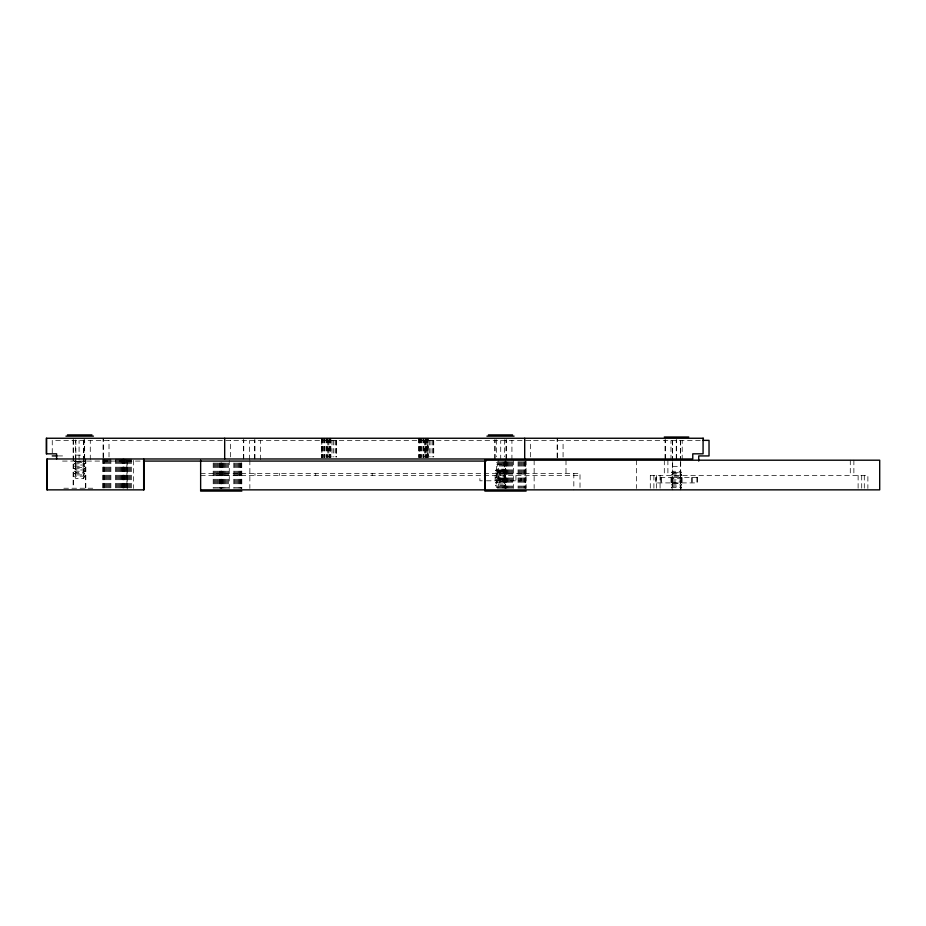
<?xml version="1.0" encoding="UTF-8"?>
<svg xmlns="http://www.w3.org/2000/svg" width="926" height="926" viewBox="0 0 926 926"><rect width="100%" height="100%" fill="white"/><g stroke="black" fill="none" stroke-linecap="round" stroke-linejoin="round"><path stroke-width="0.69" stroke-dasharray="4.63 3.47" d="M52.25 453.092L52.25 440.359L702.984 440.359M73.131 439.746L73.108 488.233M73.49 439.746L73.49 488.233M79.08 459.701L79.08 440.487M84.335 458.972L84.335 439.746M84.683 458.972L84.683 439.746M90.285 459.701L90.285 440.487M103.064 457.583L103.064 438.253M103.411 457.583L103.411 438.253M109.013 456.935L109.013 440.359M230.632 456.935L230.632 440.359M243.411 458.972L243.411 439.746M243.758 458.972L243.758 439.746M249.36 459.701L249.36 440.487M254.615 458.972L254.615 439.746M254.963 458.972L254.963 439.746M260.565 459.701L260.565 440.487M494.762 458.972L494.762 439.746M495.121 458.972L495.121 439.746M500.723 459.701L500.723 440.487M505.966 458.972L505.966 439.746M506.325 458.972L506.325 439.746M511.928 459.701L511.928 440.487M530.644 456.935L530.644 440.359M557.128 457.583L557.128 438.253M557.475 457.583L557.475 438.253M563.077 456.935L563.077 440.359M665.042 458.972L665.042 439.746M665.389 458.972L665.389 439.746M670.991 459.701L670.991 440.487M676.246 458.972L676.246 439.746M676.593 458.972L676.593 439.746M682.196 459.701L682.196 440.487M83.213 478.615L84.37 476.149L83.213 474.911L84.37 473.672L83.213 472.434L84.37 471.207L83.213 469.968L84.37 468.73L83.213 467.491L84.37 466.264L83.213 465.026L84.37 463.787L83.213 462.549L84.37 461.322L83.537 460.43M84.717 476.149L83.56 478.615L75.839 478.615L74.682 476.149L75.839 474.911L83.56 474.911L84.717 476.149L74.682 476.149M505.341 485.224L504.184 487.701L496.811 487.701L495.653 485.224L496.811 483.997L504.184 483.997L505.341 485.224L495.653 485.224M680.066 489.808L681.212 487.342L680.066 486.104L681.212 484.865L680.066 483.627L681.212 482.4L680.066 481.161L681.212 479.923L680.066 478.684L681.212 477.457L680.066 476.219L681.212 474.98L680.066 473.742L681.212 472.515L680.066 471.276M680.378 489.808L681.524 487.342L680.378 486.104L672.681 486.104L671.535 484.865L672.681 483.627L680.378 483.627L681.524 484.865L680.378 486.104M75.839 462.549L74.682 463.787L75.839 465.026L83.56 465.026L84.717 463.787L83.56 462.549L75.839 462.549L74.682 461.322L75.504 460.43M75.863 460.43L75.029 461.322L76.187 462.549L75.029 463.787L76.187 465.026L75.029 466.264L76.187 467.491L75.029 468.73L76.187 469.968L75.029 471.207L76.187 472.434L75.029 473.672L76.187 474.911L75.029 476.149L76.187 478.615M75.839 467.491L74.682 468.73L75.839 469.968L83.56 469.968L84.717 468.73L83.56 467.491L75.839 467.491L74.682 466.264L75.839 465.026M83.56 474.911L84.717 473.672L83.56 472.434L75.839 472.434L74.682 471.207L75.839 469.968M83.56 462.549L84.717 461.322L83.896 460.43M75.839 474.911L74.682 473.672L75.839 472.434M83.56 467.491L84.717 466.264L83.56 465.026M83.56 472.434L84.717 471.207L83.56 469.968M496.811 471.635L495.653 470.396L496.811 469.169L504.184 469.169L505.341 470.396L504.184 471.635L496.811 471.635L495.653 472.873L496.811 474.112L504.184 474.112L505.341 475.339L504.184 476.577L496.811 476.577L495.653 477.816L496.811 479.055L504.184 479.055L505.341 480.281L504.184 481.52L496.811 481.52L495.653 480.281L496.811 479.055M496.811 476.577L495.653 475.339L496.811 474.112M496.811 483.997L495.653 482.759L496.811 481.52M504.184 474.112L505.341 472.873L504.184 471.635M504.184 479.055L505.341 477.816L504.184 476.577M504.184 483.997L505.341 482.759L504.184 481.52M671.535 472.515L672.681 471.276L680.378 471.276L681.524 472.515L680.378 473.742L672.681 473.742L671.535 472.515L681.524 472.515M672.994 471.276L671.848 472.515L672.994 473.742L671.848 474.98L672.994 476.219L671.848 477.457L672.994 478.684L671.848 479.923L672.994 481.161L671.848 482.4L672.994 483.627L671.848 484.865L672.994 486.104L671.848 487.342L672.994 489.808M672.681 476.219L671.535 477.457L672.681 478.684L680.378 478.684L681.524 477.457L680.378 476.219L672.681 476.219L671.535 474.98L672.681 473.742M680.378 483.627L681.524 482.4L680.378 481.161L672.681 481.161L671.535 479.923L672.681 478.684M672.681 483.627L671.535 482.4L672.681 481.161M680.378 476.219L681.524 474.98L680.378 473.742M672.681 489.808L671.535 487.342L672.681 486.104M680.378 481.161L681.524 479.923L680.378 478.684M75.839 455.141L83.56 455.141M58.303 455.928L62.551 455.928M62.551 461.079L142.419 461.079M74.682 461.322L84.717 461.322M74.682 463.787L84.717 463.787M496.811 464.227L504.184 464.227M74.682 466.264L84.717 466.264M672.681 466.334L680.378 466.334M74.682 468.73L84.717 468.73M495.653 470.396L505.341 470.396M74.682 471.207L84.717 471.207M495.653 472.873L505.341 472.873M200.629 473.383L580.012 473.383L580.012 488.419M74.682 473.672L84.717 473.672M671.535 474.98L681.524 474.98M495.653 475.339L505.341 475.339M200.629 475.443L580.012 475.443M650.295 475.443L867.882 475.443L867.882 488.419M671.535 477.457L681.524 477.457M495.653 477.816L505.341 477.816M671.535 479.923L681.524 479.923M495.653 480.281L505.341 480.281M482.249 480.802L479.899 480.802L479.899 475.443M486.451 480.802L521.083 480.802L521.083 475.443M671.535 482.4L681.524 482.4M495.653 482.759L505.341 482.759M671.535 484.865L681.524 484.865M671.535 487.342L681.524 487.342M63.836 488.233L95.112 488.233M864.282 475.443L864.294 488.419M861.712 475.443L861.712 488.419M858.124 475.443L858.113 488.419M853.876 460.199L853.876 475.443M850.288 460.199L850.288 475.443M696.965 477.55L696.965 482.909M692.127 477.55L692.127 482.909M691.815 477.55L691.815 482.909M682.034 477.55L682.034 482.909M681.721 477.55L681.721 482.909M680.552 440.359L680.703 460.257M680.703 461.68L680.703 472.816L672.357 472.816L672.357 461.68M680.39 440.359L680.39 460.257M680.39 461.68L680.39 472.816M672.635 440.359L672.67 460.257M672.67 461.68L672.67 472.816M672.357 440.359L672.357 460.257M671.327 477.55L671.327 482.909M671.014 477.55L671.014 482.909M667.901 460.199L667.901 475.443M664.312 460.199L664.301 475.443M661.233 477.55L661.233 482.909M660.921 477.55L660.921 482.909M660.076 475.443L660.076 488.419M656.488 475.443L656.476 488.419M656.083 477.55L656.083 482.909M653.895 475.443L653.895 488.419M650.307 475.443L650.295 488.419M636.602 460.199L636.602 488.442M573.831 473.383L573.831 489.854M566.006 460.199L565.994 475.443M534.14 460.199L534.14 488.442M526.026 460.199L526.107 488.442M525.783 461.611L525.783 488.291M525.389 461.611L525.389 488.291M524.857 461.611L524.857 488.291M524.197 461.611L524.197 488.291M523.433 461.611L523.433 488.291M522.588 461.611L522.588 488.291M521.685 461.611L521.685 488.291M520.759 461.611L520.759 488.291M519.822 461.611L519.822 488.291M518.919 461.611L518.919 488.291M518.074 461.611L518.074 488.291M515.944 475.443L515.944 480.802M513.548 460.199L513.548 488.442M512.703 461.611L512.703 488.291M511.8 461.611L511.8 488.291M510.874 461.611L510.874 488.291M509.937 461.611L509.937 488.291M509.034 461.611L509.034 488.291M508.189 461.611L508.189 488.291M507.425 461.611L507.425 488.291M506.765 461.611L506.765 488.291M506.233 461.611L506.233 488.291M505.839 461.611L505.839 488.291M505.596 460.199L505.596 488.291M505.434 460.199L505.515 488.442M505.191 461.611L505.191 488.291M504.797 461.611L504.797 488.291M504.52 439.676L504.52 456.726M504.52 462.41L504.52 470.709L496.475 470.709L496.475 462.41M504.265 461.611L504.265 488.291M503.605 461.611L503.605 488.291M502.841 461.611L502.841 488.291M501.996 461.611L501.996 488.291M501.093 461.611L501.093 488.291M500.156 461.611L500.156 488.291M499.23 461.611L499.23 488.291M498.327 460.199L498.327 488.291M497.482 461.611L497.482 488.291M496.475 439.676L496.475 456.726M495.132 475.443L495.132 480.802M433.75 440.359L433.75 456.935M433.437 440.359L433.588 456.935M432.442 440.359L432.442 456.935M430.937 440.359L430.937 456.935M429.294 440.359L429.294 456.935M428.148 438.253L428.148 457.583M427.997 457.583L427.835 438.253L427.8 457.583M427.488 438.253L427.488 457.583M426.84 438.253L426.84 457.583M426.492 438.253L426.492 457.583M426.134 440.359L426.134 456.935M425.335 438.253L425.335 457.583M425.15 440.359L425.138 456.935M424.976 438.253L424.976 457.583M424.837 440.359L424.826 456.935M423.691 438.253L423.691 457.583M423.332 438.253L423.332 457.583M422.048 438.253L422.048 457.583M421.7 438.253L421.7 457.583M420.531 438.253L420.531 457.583M420.184 438.253L420.184 457.583M419.547 438.253L419.547 457.583M419.385 438.253L419.385 457.583M419.189 438.253L419.223 457.583M419.038 438.253L419.038 457.583M418.876 438.253L418.876 457.583M372.194 473.383L372.194 475.443M336.451 440.359L336.451 456.935M336.288 440.359L336.288 456.935M336.138 440.359L336.138 456.935M335.143 440.359L335.143 456.935M333.638 440.359L333.638 456.935M331.994 440.359L331.994 456.935M330.848 438.253L330.848 457.583M330.686 438.253L330.686 457.583M330.501 438.253L330.536 457.583M330.339 438.253L330.339 457.583M330.188 438.253L330.188 457.583M329.54 438.253L329.54 457.583M329.193 438.253L329.193 457.583M328.834 440.359L328.834 456.935M328.035 438.253L328.035 457.583M327.85 440.359L327.839 456.935M327.677 438.253L327.677 457.583M326.392 438.253L326.392 457.583M326.033 438.253L326.033 457.583M324.748 438.253L324.748 457.583M324.401 438.253L324.389 457.583M323.232 438.253L323.232 457.583M322.885 438.253L322.885 457.583M322.248 438.253L322.248 457.583M321.935 438.253L321.924 457.583L321.739 438.253M321.577 438.253L321.577 457.583M315.731 473.383L315.731 475.443M279.525 473.383L279.536 475.443M254.974 473.383L254.974 475.443M249.858 460.199L249.858 488.442M241.744 463.012L241.825 488.442M241.501 463.012L241.501 488.291M241.107 463.012L241.107 488.291M240.575 463.012L240.575 488.291M239.973 473.383L239.973 475.443M239.915 463.012L239.915 488.291M239.151 463.012L239.151 488.291M238.306 463.012L238.306 488.291M237.403 463.012L237.403 488.291M236.466 463.012L236.466 488.291M235.54 463.012L235.54 488.291M234.637 463.012L234.637 488.291M233.792 463.012L233.792 488.291M229.266 460.199L229.266 488.442M228.421 463.012L228.421 488.291M227.518 463.012L227.518 488.291M226.581 463.012L226.581 488.291M225.655 463.012L225.655 488.291M224.752 463.012L224.752 488.291M223.907 463.012L223.907 488.291M223.143 463.012L223.143 488.291M222.483 463.012L222.483 488.291M221.951 463.012L221.951 488.291M221.557 463.012L221.557 488.291M221.233 463.012L221.233 488.442M221.152 463.012L221.152 488.291M220.909 463.012L220.909 488.291M220.515 463.012L220.515 488.291M219.983 463.012L219.983 488.291M219.323 463.012L219.323 488.291M218.559 463.012L218.559 488.291M217.703 463.012L217.703 488.291M216.811 463.012L216.811 488.291M215.874 463.012L215.874 488.291M214.948 463.012L214.948 488.291M214.045 463.012L214.045 488.291M213.2 463.012L213.2 488.291M133.379 460.372L133.379 488.453M131.457 458.972L131.457 488.453M130.612 458.972L130.612 488.453M129.709 458.972L129.709 488.453M128.783 458.972L128.783 488.453M127.857 458.972L127.857 488.453M127.221 460.372L127.221 489.854M126.955 458.972L126.955 488.453L126.839 460.372M126.11 458.972L126.11 488.453M125.346 458.972L125.346 488.453M124.686 458.972L124.686 488.453M124.142 458.972L124.142 488.453M123.748 458.972L123.748 488.453M123.505 458.972L123.424 489.854M123.343 458.972L123.343 488.453M123.112 458.972L123.112 488.453M122.707 458.972L122.707 488.453M122.174 458.972L122.174 488.453M121.514 458.972L121.514 488.453M120.75 458.972L120.75 488.453M119.905 458.972L119.905 488.453M119.003 458.972L119.003 488.453M118.077 458.972L118.077 488.453M117.139 458.972L117.139 488.453M116.248 458.972L116.248 488.453M115.391 458.972L115.391 488.453M110.865 458.972L110.865 488.453M110.02 458.972L110.02 488.453M109.118 458.972L109.118 488.453M108.192 458.972L108.192 488.453M107.254 458.972L107.254 488.453M106.363 458.972L106.363 488.453M105.506 458.972L105.506 488.453M104.742 458.972L104.742 488.453M104.082 458.972L104.082 488.453M103.55 458.972L103.55 488.453M103.156 458.972L103.156 488.453M102.913 458.972L102.832 489.854M85.84 458.972L85.817 488.233M85.493 458.972L85.458 488.233M83.896 440.047L83.896 461.623L75.504 461.623L75.504 440.047M83.537 440.047L83.537 461.623M75.863 440.047L75.863 461.623M697.278 477.55L655.77 477.55L655.77 482.909L697.278 482.909L697.278 477.55"/><path stroke-width="1.39" d="M46.647 453.821L46.647 438.253M56.602 458.972L56.602 453.821L46.3 453.821L46.3 438.253L703.424 438.253M224.682 458.972L224.682 438.253M484.923 489.854L484.923 460.199L879.7 460.199L879.7 489.854L200.641 489.854M524.695 458.972L524.695 438.253M698.736 461.079L698.736 455.928L709.027 455.928L709.027 440.359L702.984 440.359M703.077 438.253L703.077 453.821L692.775 453.821L692.775 458.972L46.879 458.972L46.879 489.854L144.028 489.854L144.028 460.372M67.448 434.907L91.952 434.907M488.419 434.907L512.576 434.907M65.954 436.146L93.445 436.146M486.926 436.146L514.069 436.146M664.301 437.014L688.759 437.014M52.25 455.928L57.192 455.928M143.507 461.079L486.092 461.079M241.825 491.093L200.641 491.093L200.641 460.199M526.107 491.093L484.923 491.093L484.923 460.199M143.669 458.972L143.669 489.854M47.226 458.972L47.226 489.854"/></g></svg>
